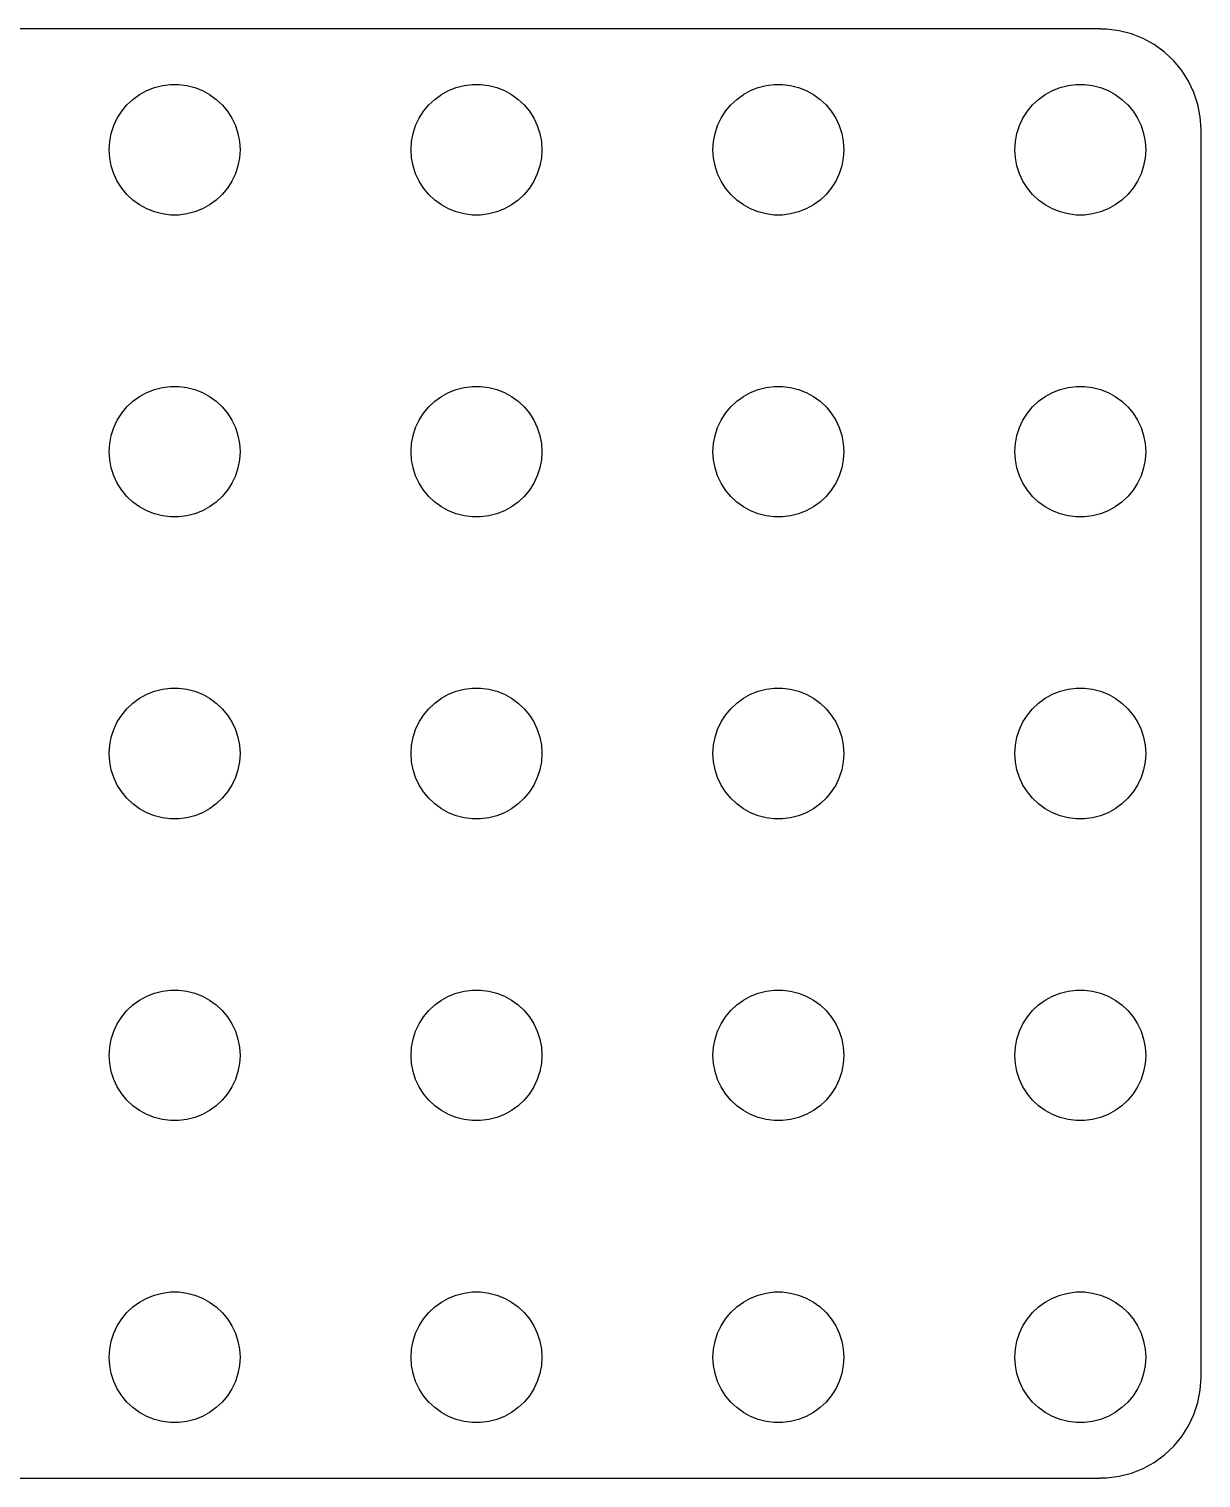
# Model space of a CAD drawing. Header units: metres. Extents: x 9 to 231, y 9 to 81.
# Drawn here: x 172.8 to 231, y 9 to 81 of the extents above; entities that cross this region are included whole.
import ezdxf

# ---------------------------------------------------------------- set-up
doc = ezdxf.new("R2010")
doc.units = ezdxf.units.M

msp = doc.modelspace()

# ---------------------------------------------------------------- linework, layer by layer
for p, q in [((226, 81), (14, 81)), ((226, 80.9901), (226, 81)), ((226.314, 80.9901), (226, 80.9901)), ((226.937, 80.9114), (226.314, 80.9901)), ((227.545, 80.7553), (226.937, 80.9114)), ((228.129, 80.5241), (227.545, 80.7553)), ((228.679, 80.2216), (228.129, 80.5241)), ((229.187, 79.8526), (228.679, 80.2216)), ((229.645, 79.4227), (229.187, 79.8526)), ((230.045, 78.9389), (229.645, 79.4227)), ((230.382, 78.4088), (230.045, 78.9389)), ((178.259, 77.7441), (178.616, 77.9407)), ((178.616, 77.9407), (178.996, 78.0909)), ((178.996, 78.0909), (179.391, 78.1924)), ((179.391, 78.1924), (179.796, 78.2436)), ((179.796, 78.2436), (180.204, 78.2436)), ((180.204, 78.2436), (180.609, 78.1924)), ((180.609, 78.1924), (181.004, 78.0909)), ((181.004, 78.0909), (181.384, 77.9407)), ((181.384, 77.9407), (181.741, 77.7441)), ((193.259, 77.7441), (193.616, 77.9407)), ((193.616, 77.9407), (193.996, 78.0909)), ((193.996, 78.0909), (194.391, 78.1924)), ((194.391, 78.1924), (194.796, 78.2436)), ((194.796, 78.2436), (195.204, 78.2436)), ((195.204, 78.2436), (195.609, 78.1924)), ((195.609, 78.1924), (196.004, 78.0909)), ((196.004, 78.0909), (196.384, 77.9407)), ((196.384, 77.9407), (196.741, 77.7441)), ((208.259, 77.7441), (208.616, 77.9407)), ((208.616, 77.9407), (208.996, 78.0909)), ((208.996, 78.0909), (209.391, 78.1924)), ((209.391, 78.1924), (209.796, 78.2436)), ((209.796, 78.2436), (210.204, 78.2436)), ((210.204, 78.2436), (210.609, 78.1924)), ((210.609, 78.1924), (211.004, 78.0909)), ((211.004, 78.0909), (211.384, 77.9407)), ((211.384, 77.9407), (211.741, 77.7441)), ((223.259, 77.7441), (223.616, 77.9407)), ((223.616, 77.9407), (223.996, 78.0909)), ((223.996, 78.0909), (224.391, 78.1924)), ((224.391, 78.1924), (224.796, 78.2436)), ((224.796, 78.2436), (225.204, 78.2436)), ((225.204, 78.2436), (225.609, 78.1924)), ((225.609, 78.1924), (226.004, 78.0909)), ((226.004, 78.0909), (226.384, 77.9407)), ((226.384, 77.9407), (226.741, 77.7441)), ((230.649, 77.8406), (230.382, 78.4088)), ((230.843, 77.2434), (230.649, 77.8406)), ((177.371, 76.9103), (177.631, 77.2248)), ((177.631, 77.2248), (177.928, 77.5042)), ((177.928, 77.5042), (178.259, 77.7441)), ((181.741, 77.7441), (182.072, 77.5042)), ((182.072, 77.5042), (182.369, 77.2248)), ((182.369, 77.2248), (182.629, 76.9103)), ((192.371, 76.9103), (192.631, 77.2248)), ((192.631, 77.2248), (192.928, 77.5042)), ((192.928, 77.5042), (193.259, 77.7441)), ((196.741, 77.7441), (197.072, 77.5042)), ((197.072, 77.5042), (197.369, 77.2248)), ((197.369, 77.2248), (197.629, 76.9103)), ((207.371, 76.9103), (207.631, 77.2248)), ((207.631, 77.2248), (207.928, 77.5042)), ((207.928, 77.5042), (208.259, 77.7441)), ((211.741, 77.7441), (212.072, 77.5042)), ((212.072, 77.5042), (212.369, 77.2248)), ((212.369, 77.2248), (212.629, 76.9103)), ((222.371, 76.9103), (222.631, 77.2248)), ((222.631, 77.2248), (222.928, 77.5042)), ((222.928, 77.5042), (223.259, 77.7441)), ((226.741, 77.7441), (227.072, 77.5042)), ((227.072, 77.5042), (227.369, 77.2248)), ((227.369, 77.2248), (227.629, 76.9103)), ((230.961, 76.6267), (230.843, 77.2434)), ((176.978, 76.1964), (177.152, 76.5657)), ((177.152, 76.5657), (177.371, 76.9103)), ((182.629, 76.9103), (182.848, 76.5657)), ((182.848, 76.5657), (183.022, 76.1964)), ((191.978, 76.1964), (192.152, 76.5657)), ((192.152, 76.5657), (192.371, 76.9103)), ((197.629, 76.9103), (197.848, 76.5657)), ((197.848, 76.5657), (198.022, 76.1964)), ((206.978, 76.1964), (207.152, 76.5657)), ((207.152, 76.5657), (207.371, 76.9103)), ((212.629, 76.9103), (212.848, 76.5657)), ((212.848, 76.5657), (213.022, 76.1964)), ((221.978, 76.1964), (222.152, 76.5657)), ((222.152, 76.5657), (222.371, 76.9103)), ((227.629, 76.9103), (227.848, 76.5657)), ((227.848, 76.5657), (228.022, 76.1964)), ((231, 76), (230.961, 76.6267)), ((176.776, 75.4073), (176.852, 75.8082)), ((176.852, 75.8082), (176.978, 76.1964)), ((183.022, 76.1964), (183.148, 75.8082)), ((183.148, 75.8082), (183.224, 75.4073)), ((191.776, 75.4073), (191.852, 75.8082)), ((191.852, 75.8082), (191.978, 76.1964)), ((198.022, 76.1964), (198.148, 75.8082)), ((198.148, 75.8082), (198.224, 75.4073)), ((206.776, 75.4073), (206.852, 75.8082)), ((206.852, 75.8082), (206.978, 76.1964)), ((213.022, 76.1964), (213.148, 75.8082)), ((213.148, 75.8082), (213.224, 75.4073)), ((221.776, 75.4073), (221.852, 75.8082)), ((221.852, 75.8082), (221.978, 76.1964)), ((228.022, 76.1964), (228.148, 75.8082)), ((228.148, 75.8082), (228.224, 75.4073)), ((231, 14), (231, 76)), ((176.75, 75), (176.776, 75.4073)), ((176.776, 74.5927), (176.75, 75)), ((183.224, 75.4073), (183.25, 75)), ((183.25, 75), (183.224, 74.5927)), ((191.75, 75), (191.776, 75.4073)), ((191.776, 74.5927), (191.75, 75)), ((198.224, 75.4073), (198.25, 75)), ((198.25, 75), (198.224, 74.5927)), ((206.75, 75), (206.776, 75.4073)), ((206.776, 74.5927), (206.75, 75)), ((213.224, 75.4073), (213.25, 75)), ((213.25, 75), (213.224, 74.5927)), ((221.75, 75), (221.776, 75.4073)), ((221.776, 74.5927), (221.75, 75)), ((228.224, 75.4073), (228.25, 75)), ((228.25, 75), (228.224, 74.5927)), ((176.852, 74.1918), (176.776, 74.5927)), ((176.978, 73.8036), (176.852, 74.1918)), ((183.148, 74.1918), (183.022, 73.8036)), ((183.224, 74.5927), (183.148, 74.1918)), ((191.852, 74.1918), (191.776, 74.5927)), ((191.978, 73.8036), (191.852, 74.1918)), ((198.148, 74.1918), (198.022, 73.8036)), ((198.224, 74.5927), (198.148, 74.1918)), ((206.852, 74.1918), (206.776, 74.5927)), ((206.978, 73.8036), (206.852, 74.1918)), ((213.148, 74.1918), (213.022, 73.8036)), ((213.224, 74.5927), (213.148, 74.1918)), ((221.852, 74.1918), (221.776, 74.5927)), ((221.978, 73.8036), (221.852, 74.1918)), ((228.148, 74.1918), (228.022, 73.8036)), ((228.224, 74.5927), (228.148, 74.1918)), ((177.152, 73.4343), (176.978, 73.8036)), ((183.022, 73.8036), (182.848, 73.4343)), ((192.152, 73.4343), (191.978, 73.8036)), ((198.022, 73.8036), (197.848, 73.4343)), ((207.152, 73.4343), (206.978, 73.8036)), ((213.022, 73.8036), (212.848, 73.4343)), ((222.152, 73.4343), (221.978, 73.8036)), ((228.022, 73.8036), (227.848, 73.4343)), ((177.371, 73.0897), (177.152, 73.4343)), ((177.631, 72.7752), (177.371, 73.0897)), ((177.928, 72.4958), (177.631, 72.7752)), ((182.369, 72.7752), (182.072, 72.4958)), ((182.629, 73.0897), (182.369, 72.7752)), ((182.848, 73.4343), (182.629, 73.0897)), ((192.371, 73.0897), (192.152, 73.4343)), ((192.631, 72.7752), (192.371, 73.0897)), ((192.928, 72.4958), (192.631, 72.7752)), ((197.369, 72.7752), (197.072, 72.4958)), ((197.629, 73.0897), (197.369, 72.7752)), ((197.848, 73.4343), (197.629, 73.0897)), ((207.371, 73.0897), (207.152, 73.4343)), ((207.631, 72.7752), (207.371, 73.0897)), ((207.928, 72.4958), (207.631, 72.7752)), ((212.369, 72.7752), (212.072, 72.4958)), ((212.629, 73.0897), (212.369, 72.7752)), ((212.848, 73.4343), (212.629, 73.0897)), ((222.371, 73.0897), (222.152, 73.4343)), ((222.631, 72.7752), (222.371, 73.0897)), ((222.928, 72.4958), (222.631, 72.7752)), ((227.369, 72.7752), (227.072, 72.4958)), ((227.629, 73.0897), (227.369, 72.7752)), ((227.848, 73.4343), (227.629, 73.0897)), ((178.259, 72.2559), (177.928, 72.4958)), ((178.616, 72.0593), (178.259, 72.2559)), ((178.996, 71.9091), (178.616, 72.0593)), ((181.384, 72.0593), (181.004, 71.9091)), ((181.741, 72.2559), (181.384, 72.0593)), ((182.072, 72.4958), (181.741, 72.2559)), ((193.259, 72.2559), (192.928, 72.4958)), ((193.616, 72.0593), (193.259, 72.2559)), ((193.996, 71.9091), (193.616, 72.0593)), ((196.384, 72.0593), (196.004, 71.9091)), ((196.741, 72.2559), (196.384, 72.0593)), ((197.072, 72.4958), (196.741, 72.2559)), ((208.259, 72.2559), (207.928, 72.4958)), ((208.616, 72.0593), (208.259, 72.2559)), ((208.996, 71.9091), (208.616, 72.0593)), ((211.384, 72.0593), (211.004, 71.9091)), ((211.741, 72.2559), (211.384, 72.0593)), ((212.072, 72.4958), (211.741, 72.2559)), ((223.259, 72.2559), (222.928, 72.4958)), ((223.616, 72.0593), (223.259, 72.2559)), ((223.996, 71.9091), (223.616, 72.0593)), ((226.384, 72.0593), (226.004, 71.9091)), ((226.741, 72.2559), (226.384, 72.0593)), ((227.072, 72.4958), (226.741, 72.2559)), ((179.391, 71.8076), (178.996, 71.9091)), ((179.796, 71.7564), (179.391, 71.8076)), ((180.204, 71.7564), (179.796, 71.7564)), ((180.609, 71.8076), (180.204, 71.7564)), ((181.004, 71.9091), (180.609, 71.8076)), ((194.391, 71.8076), (193.996, 71.9091)), ((194.796, 71.7564), (194.391, 71.8076)), ((195.204, 71.7564), (194.796, 71.7564)), ((195.609, 71.8076), (195.204, 71.7564)), ((196.004, 71.9091), (195.609, 71.8076)), ((209.391, 71.8076), (208.996, 71.9091)), ((209.796, 71.7564), (209.391, 71.8076)), ((210.204, 71.7564), (209.796, 71.7564)), ((210.609, 71.8076), (210.204, 71.7564)), ((211.004, 71.9091), (210.609, 71.8076)), ((224.391, 71.8076), (223.996, 71.9091)), ((224.796, 71.7564), (224.391, 71.8076)), ((225.204, 71.7564), (224.796, 71.7564)), ((225.609, 71.8076), (225.204, 71.7564)), ((226.004, 71.9091), (225.609, 71.8076)), ((177.928, 62.5042), (178.259, 62.7441)), ((178.259, 62.7441), (178.616, 62.9407)), ((178.616, 62.9407), (178.996, 63.0909)), ((178.996, 63.0909), (179.391, 63.1924)), ((179.391, 63.1924), (179.796, 63.2436)), ((179.796, 63.2436), (180.204, 63.2436)), ((180.204, 63.2436), (180.609, 63.1924)), ((180.609, 63.1924), (181.004, 63.0909)), ((181.004, 63.0909), (181.384, 62.9407)), ((181.384, 62.9407), (181.741, 62.7441)), ((181.741, 62.7441), (182.072, 62.5042)), ((192.928, 62.5042), (193.259, 62.7441)), ((193.259, 62.7441), (193.616, 62.9407)), ((193.616, 62.9407), (193.996, 63.0909)), ((193.996, 63.0909), (194.391, 63.1924)), ((194.391, 63.1924), (194.796, 63.2436)), ((194.796, 63.2436), (195.204, 63.2436)), ((195.204, 63.2436), (195.609, 63.1924)), ((195.609, 63.1924), (196.004, 63.0909)), ((196.004, 63.0909), (196.384, 62.9407)), ((196.384, 62.9407), (196.741, 62.7441)), ((196.741, 62.7441), (197.072, 62.5042)), ((207.928, 62.5042), (208.259, 62.7441)), ((208.259, 62.7441), (208.616, 62.9407)), ((208.616, 62.9407), (208.996, 63.0909)), ((208.996, 63.0909), (209.391, 63.1924)), ((209.391, 63.1924), (209.796, 63.2436)), ((209.796, 63.2436), (210.204, 63.2436)), ((210.204, 63.2436), (210.609, 63.1924)), ((210.609, 63.1924), (211.004, 63.0909)), ((211.004, 63.0909), (211.384, 62.9407)), ((211.384, 62.9407), (211.741, 62.7441)), ((211.741, 62.7441), (212.072, 62.5042)), ((222.928, 62.5042), (223.259, 62.7441)), ((223.259, 62.7441), (223.616, 62.9407)), ((223.616, 62.9407), (223.996, 63.0909)), ((223.996, 63.0909), (224.391, 63.1924)), ((224.391, 63.1924), (224.796, 63.2436)), ((224.796, 63.2436), (225.204, 63.2436)), ((225.204, 63.2436), (225.609, 63.1924)), ((225.609, 63.1924), (226.004, 63.0909)), ((226.004, 63.0909), (226.384, 62.9407)), ((226.384, 62.9407), (226.741, 62.7441)), ((226.741, 62.7441), (227.072, 62.5042)), ((177.371, 61.9103), (177.631, 62.2248)), ((177.631, 62.2248), (177.928, 62.5042)), ((182.072, 62.5042), (182.369, 62.2248)), ((182.369, 62.2248), (182.629, 61.9103)), ((192.371, 61.9103), (192.631, 62.2248)), ((192.631, 62.2248), (192.928, 62.5042)), ((197.072, 62.5042), (197.369, 62.2248)), ((197.369, 62.2248), (197.629, 61.9103)), ((207.371, 61.9103), (207.631, 62.2248)), ((207.631, 62.2248), (207.928, 62.5042)), ((212.072, 62.5042), (212.369, 62.2248)), ((212.369, 62.2248), (212.629, 61.9103)), ((222.371, 61.9103), (222.631, 62.2248)), ((222.631, 62.2248), (222.928, 62.5042)), ((227.072, 62.5042), (227.369, 62.2248)), ((227.369, 62.2248), (227.629, 61.9103)), ((176.978, 61.1964), (177.152, 61.5657)), ((177.152, 61.5657), (177.371, 61.9103)), ((182.629, 61.9103), (182.848, 61.5657)), ((182.848, 61.5657), (183.022, 61.1964)), ((191.978, 61.1964), (192.152, 61.5657)), ((192.152, 61.5657), (192.371, 61.9103)), ((197.629, 61.9103), (197.848, 61.5657)), ((197.848, 61.5657), (198.022, 61.1964)), ((206.978, 61.1964), (207.152, 61.5657)), ((207.152, 61.5657), (207.371, 61.9103)), ((212.629, 61.9103), (212.848, 61.5657)), ((212.848, 61.5657), (213.022, 61.1964)), ((221.978, 61.1964), (222.152, 61.5657)), ((222.152, 61.5657), (222.371, 61.9103)), ((227.629, 61.9103), (227.848, 61.5657)), ((227.848, 61.5657), (228.022, 61.1964)), ((176.776, 60.4073), (176.852, 60.8082)), ((176.852, 60.8082), (176.978, 61.1964)), ((183.022, 61.1964), (183.148, 60.8082)), ((183.148, 60.8082), (183.224, 60.4073)), ((191.776, 60.4073), (191.852, 60.8082)), ((191.852, 60.8082), (191.978, 61.1964)), ((198.022, 61.1964), (198.148, 60.8082)), ((198.148, 60.8082), (198.224, 60.4073)), ((206.776, 60.4073), (206.852, 60.8082)), ((206.852, 60.8082), (206.978, 61.1964)), ((213.022, 61.1964), (213.148, 60.8082)), ((213.148, 60.8082), (213.224, 60.4073)), ((221.776, 60.4073), (221.852, 60.8082)), ((221.852, 60.8082), (221.978, 61.1964)), ((228.022, 61.1964), (228.148, 60.8082)), ((228.148, 60.8082), (228.224, 60.4073)), ((176.75, 60), (176.776, 60.4073)), ((176.776, 59.5927), (176.75, 60)), ((183.224, 60.4073), (183.25, 60)), ((183.25, 60), (183.224, 59.5927)), ((191.75, 60), (191.776, 60.4073)), ((191.776, 59.5927), (191.75, 60)), ((198.224, 60.4073), (198.25, 60)), ((198.25, 60), (198.224, 59.5927)), ((206.75, 60), (206.776, 60.4073)), ((206.776, 59.5927), (206.75, 60)), ((213.224, 60.4073), (213.25, 60)), ((213.25, 60), (213.224, 59.5927)), ((221.75, 60), (221.776, 60.4073)), ((221.776, 59.5927), (221.75, 60)), ((228.224, 60.4073), (228.25, 60)), ((228.25, 60), (228.224, 59.5927)), ((176.852, 59.1918), (176.776, 59.5927)), ((176.978, 58.8036), (176.852, 59.1918)), ((183.148, 59.1918), (183.022, 58.8036)), ((183.224, 59.5927), (183.148, 59.1918)), ((191.852, 59.1918), (191.776, 59.5927)), ((191.978, 58.8036), (191.852, 59.1918)), ((198.148, 59.1918), (198.022, 58.8036)), ((198.224, 59.5927), (198.148, 59.1918)), ((206.852, 59.1918), (206.776, 59.5927)), ((206.978, 58.8036), (206.852, 59.1918)), ((213.148, 59.1918), (213.022, 58.8036)), ((213.224, 59.5927), (213.148, 59.1918)), ((221.852, 59.1918), (221.776, 59.5927)), ((221.978, 58.8036), (221.852, 59.1918)), ((228.148, 59.1918), (228.022, 58.8036)), ((228.224, 59.5927), (228.148, 59.1918)), ((177.152, 58.4343), (176.978, 58.8036)), ((177.371, 58.0897), (177.152, 58.4343)), ((182.848, 58.4343), (182.629, 58.0897)), ((183.022, 58.8036), (182.848, 58.4343)), ((192.152, 58.4343), (191.978, 58.8036)), ((192.371, 58.0897), (192.152, 58.4343)), ((197.848, 58.4343), (197.629, 58.0897)), ((198.022, 58.8036), (197.848, 58.4343)), ((207.152, 58.4343), (206.978, 58.8036)), ((207.371, 58.0897), (207.152, 58.4343)), ((212.848, 58.4343), (212.629, 58.0897)), ((213.022, 58.8036), (212.848, 58.4343)), ((222.152, 58.4343), (221.978, 58.8036)), ((222.371, 58.0897), (222.152, 58.4343)), ((227.848, 58.4343), (227.629, 58.0897)), ((228.022, 58.8036), (227.848, 58.4343)), ((177.631, 57.7752), (177.371, 58.0897)), ((177.928, 57.4958), (177.631, 57.7752)), ((182.369, 57.7752), (182.072, 57.4958)), ((182.629, 58.0897), (182.369, 57.7752)), ((192.631, 57.7752), (192.371, 58.0897)), ((192.928, 57.4958), (192.631, 57.7752)), ((197.369, 57.7752), (197.072, 57.4958)), ((197.629, 58.0897), (197.369, 57.7752)), ((207.631, 57.7752), (207.371, 58.0897)), ((207.928, 57.4958), (207.631, 57.7752)), ((212.369, 57.7752), (212.072, 57.4958)), ((212.629, 58.0897), (212.369, 57.7752)), ((222.631, 57.7752), (222.371, 58.0897)), ((222.928, 57.4958), (222.631, 57.7752)), ((227.369, 57.7752), (227.072, 57.4958)), ((227.629, 58.0897), (227.369, 57.7752)), ((178.259, 57.2559), (177.928, 57.4958)), ((178.616, 57.0593), (178.259, 57.2559)), ((178.996, 56.9091), (178.616, 57.0593)), ((179.391, 56.8076), (178.996, 56.9091)), ((181.004, 56.9091), (180.609, 56.8076)), ((181.384, 57.0593), (181.004, 56.9091)), ((181.741, 57.2559), (181.384, 57.0593)), ((182.072, 57.4958), (181.741, 57.2559)), ((193.259, 57.2559), (192.928, 57.4958)), ((193.616, 57.0593), (193.259, 57.2559)), ((193.996, 56.9091), (193.616, 57.0593)), ((194.391, 56.8076), (193.996, 56.9091)), ((196.004, 56.9091), (195.609, 56.8076)), ((196.384, 57.0593), (196.004, 56.9091)), ((196.741, 57.2559), (196.384, 57.0593)), ((197.072, 57.4958), (196.741, 57.2559)), ((208.259, 57.2559), (207.928, 57.4958)), ((208.616, 57.0593), (208.259, 57.2559)), ((208.996, 56.9091), (208.616, 57.0593)), ((209.391, 56.8076), (208.996, 56.9091)), ((211.004, 56.9091), (210.609, 56.8076)), ((211.384, 57.0593), (211.004, 56.9091)), ((211.741, 57.2559), (211.384, 57.0593)), ((212.072, 57.4958), (211.741, 57.2559)), ((223.259, 57.2559), (222.928, 57.4958)), ((223.616, 57.0593), (223.259, 57.2559)), ((223.996, 56.9091), (223.616, 57.0593)), ((224.391, 56.8076), (223.996, 56.9091)), ((226.004, 56.9091), (225.609, 56.8076)), ((226.384, 57.0593), (226.004, 56.9091)), ((226.741, 57.2559), (226.384, 57.0593)), ((227.072, 57.4958), (226.741, 57.2559)), ((179.796, 56.7564), (179.391, 56.8076)), ((180.204, 56.7564), (179.796, 56.7564)), ((180.609, 56.8076), (180.204, 56.7564)), ((194.796, 56.7564), (194.391, 56.8076)), ((195.204, 56.7564), (194.796, 56.7564)), ((195.609, 56.8076), (195.204, 56.7564)), ((209.796, 56.7564), (209.391, 56.8076)), ((210.204, 56.7564), (209.796, 56.7564)), ((210.609, 56.8076), (210.204, 56.7564)), ((224.796, 56.7564), (224.391, 56.8076)), ((225.204, 56.7564), (224.796, 56.7564)), ((225.609, 56.8076), (225.204, 56.7564)), ((179.391, 48.1924), (179.796, 48.2436)), ((179.796, 48.2436), (180.204, 48.2436)), ((180.204, 48.2436), (180.609, 48.1924)), ((194.391, 48.1924), (194.796, 48.2436)), ((194.796, 48.2436), (195.204, 48.2436)), ((195.204, 48.2436), (195.609, 48.1924)), ((209.391, 48.1924), (209.796, 48.2436)), ((209.796, 48.2436), (210.204, 48.2436)), ((210.204, 48.2436), (210.609, 48.1924)), ((224.391, 48.1924), (224.796, 48.2436)), ((224.796, 48.2436), (225.204, 48.2436)), ((225.204, 48.2436), (225.609, 48.1924)), ((177.928, 47.5042), (178.259, 47.7441)), ((178.259, 47.7441), (178.616, 47.9407)), ((178.616, 47.9407), (178.996, 48.0909)), ((178.996, 48.0909), (179.391, 48.1924)), ((180.609, 48.1924), (181.004, 48.0909)), ((181.004, 48.0909), (181.384, 47.9407)), ((181.384, 47.9407), (181.741, 47.7441)), ((181.741, 47.7441), (182.072, 47.5042)), ((192.928, 47.5042), (193.259, 47.7441)), ((193.259, 47.7441), (193.616, 47.9407)), ((193.616, 47.9407), (193.996, 48.0909)), ((193.996, 48.0909), (194.391, 48.1924)), ((195.609, 48.1924), (196.004, 48.0909)), ((196.004, 48.0909), (196.384, 47.9407)), ((196.384, 47.9407), (196.741, 47.7441)), ((196.741, 47.7441), (197.072, 47.5042)), ((207.928, 47.5042), (208.259, 47.7441)), ((208.259, 47.7441), (208.616, 47.9407)), ((208.616, 47.9407), (208.996, 48.0909)), ((208.996, 48.0909), (209.391, 48.1924)), ((210.609, 48.1924), (211.004, 48.0909)), ((211.004, 48.0909), (211.384, 47.9407)), ((211.384, 47.9407), (211.741, 47.7441)), ((211.741, 47.7441), (212.072, 47.5042)), ((222.928, 47.5042), (223.259, 47.7441)), ((223.259, 47.7441), (223.616, 47.9407)), ((223.616, 47.9407), (223.996, 48.0909)), ((223.996, 48.0909), (224.391, 48.1924)), ((225.609, 48.1924), (226.004, 48.0909)), ((226.004, 48.0909), (226.384, 47.9407)), ((226.384, 47.9407), (226.741, 47.7441)), ((226.741, 47.7441), (227.072, 47.5042)), ((177.152, 46.5657), (177.371, 46.9103)), ((177.371, 46.9103), (177.631, 47.2248)), ((177.631, 47.2248), (177.928, 47.5042)), ((182.072, 47.5042), (182.369, 47.2248)), ((182.369, 47.2248), (182.629, 46.9103)), ((182.629, 46.9103), (182.848, 46.5657)), ((192.152, 46.5657), (192.371, 46.9103)), ((192.371, 46.9103), (192.631, 47.2248)), ((192.631, 47.2248), (192.928, 47.5042)), ((197.072, 47.5042), (197.369, 47.2248)), ((197.369, 47.2248), (197.629, 46.9103)), ((197.629, 46.9103), (197.848, 46.5657)), ((207.152, 46.5657), (207.371, 46.9103)), ((207.371, 46.9103), (207.631, 47.2248)), ((207.631, 47.2248), (207.928, 47.5042)), ((212.072, 47.5042), (212.369, 47.2248)), ((212.369, 47.2248), (212.629, 46.9103)), ((212.629, 46.9103), (212.848, 46.5657)), ((222.152, 46.5657), (222.371, 46.9103)), ((222.371, 46.9103), (222.631, 47.2248)), ((222.631, 47.2248), (222.928, 47.5042)), ((227.072, 47.5042), (227.369, 47.2248)), ((227.369, 47.2248), (227.629, 46.9103)), ((227.629, 46.9103), (227.848, 46.5657)), ((176.852, 45.8082), (176.978, 46.1964)), ((176.978, 46.1964), (177.152, 46.5657)), ((182.848, 46.5657), (183.022, 46.1964)), ((183.022, 46.1964), (183.148, 45.8082)), ((191.852, 45.8082), (191.978, 46.1964)), ((191.978, 46.1964), (192.152, 46.5657)), ((197.848, 46.5657), (198.022, 46.1964)), ((198.022, 46.1964), (198.148, 45.8082)), ((206.852, 45.8082), (206.978, 46.1964)), ((206.978, 46.1964), (207.152, 46.5657)), ((212.848, 46.5657), (213.022, 46.1964)), ((213.022, 46.1964), (213.148, 45.8082)), ((221.852, 45.8082), (221.978, 46.1964)), ((221.978, 46.1964), (222.152, 46.5657)), ((227.848, 46.5657), (228.022, 46.1964)), ((228.022, 46.1964), (228.148, 45.8082)), ((176.75, 45), (176.776, 45.4073)), ((176.776, 45.4073), (176.852, 45.8082)), ((183.148, 45.8082), (183.224, 45.4073)), ((183.224, 45.4073), (183.25, 45)), ((191.75, 45), (191.776, 45.4073)), ((191.776, 45.4073), (191.852, 45.8082)), ((198.148, 45.8082), (198.224, 45.4073)), ((198.224, 45.4073), (198.25, 45)), ((206.75, 45), (206.776, 45.4073)), ((206.776, 45.4073), (206.852, 45.8082)), ((213.148, 45.8082), (213.224, 45.4073)), ((213.224, 45.4073), (213.25, 45)), ((221.75, 45), (221.776, 45.4073)), ((221.776, 45.4073), (221.852, 45.8082)), ((228.148, 45.8082), (228.224, 45.4073)), ((228.224, 45.4073), (228.25, 45)), ((176.776, 44.5927), (176.75, 45)), ((183.25, 45), (183.224, 44.5927)), ((191.776, 44.5927), (191.75, 45)), ((198.25, 45), (198.224, 44.5927)), ((206.776, 44.5927), (206.75, 45)), ((213.25, 45), (213.224, 44.5927)), ((221.776, 44.5927), (221.75, 45)), ((228.25, 45), (228.224, 44.5927)), ((176.852, 44.1918), (176.776, 44.5927)), ((176.978, 43.8036), (176.852, 44.1918)), ((183.148, 44.1918), (183.022, 43.8036)), ((183.224, 44.5927), (183.148, 44.1918)), ((191.852, 44.1918), (191.776, 44.5927)), ((191.978, 43.8036), (191.852, 44.1918)), ((198.148, 44.1918), (198.022, 43.8036)), ((198.224, 44.5927), (198.148, 44.1918)), ((206.852, 44.1918), (206.776, 44.5927)), ((206.978, 43.8036), (206.852, 44.1918)), ((213.148, 44.1918), (213.022, 43.8036)), ((213.224, 44.5927), (213.148, 44.1918)), ((221.852, 44.1918), (221.776, 44.5927)), ((221.978, 43.8036), (221.852, 44.1918)), ((228.148, 44.1918), (228.022, 43.8036)), ((228.224, 44.5927), (228.148, 44.1918)), ((177.152, 43.4343), (176.978, 43.8036)), ((177.371, 43.0897), (177.152, 43.4343)), ((182.848, 43.4343), (182.629, 43.0897)), ((183.022, 43.8036), (182.848, 43.4343)), ((192.152, 43.4343), (191.978, 43.8036)), ((192.371, 43.0897), (192.152, 43.4343)), ((197.848, 43.4343), (197.629, 43.0897)), ((198.022, 43.8036), (197.848, 43.4343)), ((207.152, 43.4343), (206.978, 43.8036)), ((207.371, 43.0897), (207.152, 43.4343)), ((212.848, 43.4343), (212.629, 43.0897)), ((213.022, 43.8036), (212.848, 43.4343)), ((222.152, 43.4343), (221.978, 43.8036)), ((222.371, 43.0897), (222.152, 43.4343)), ((227.848, 43.4343), (227.629, 43.0897)), ((228.022, 43.8036), (227.848, 43.4343)), ((177.631, 42.7752), (177.371, 43.0897)), ((177.928, 42.4958), (177.631, 42.7752)), ((178.259, 42.2559), (177.928, 42.4958)), ((182.072, 42.4958), (181.741, 42.2559)), ((182.369, 42.7752), (182.072, 42.4958)), ((182.629, 43.0897), (182.369, 42.7752)), ((192.631, 42.7752), (192.371, 43.0897)), ((192.928, 42.4958), (192.631, 42.7752)), ((193.259, 42.2559), (192.928, 42.4958)), ((197.072, 42.4958), (196.741, 42.2559)), ((197.369, 42.7752), (197.072, 42.4958)), ((197.629, 43.0897), (197.369, 42.7752)), ((207.631, 42.7752), (207.371, 43.0897)), ((207.928, 42.4958), (207.631, 42.7752)), ((208.259, 42.2559), (207.928, 42.4958)), ((212.072, 42.4958), (211.741, 42.2559)), ((212.369, 42.7752), (212.072, 42.4958)), ((212.629, 43.0897), (212.369, 42.7752)), ((222.631, 42.7752), (222.371, 43.0897)), ((222.928, 42.4958), (222.631, 42.7752)), ((223.259, 42.2559), (222.928, 42.4958)), ((227.072, 42.4958), (226.741, 42.2559)), ((227.369, 42.7752), (227.072, 42.4958)), ((227.629, 43.0897), (227.369, 42.7752)), ((178.616, 42.0593), (178.259, 42.2559)), ((178.996, 41.9091), (178.616, 42.0593)), ((179.391, 41.8076), (178.996, 41.9091)), ((179.796, 41.7564), (179.391, 41.8076)), ((180.609, 41.8076), (180.204, 41.7564)), ((181.004, 41.9091), (180.609, 41.8076)), ((181.384, 42.0593), (181.004, 41.9091)), ((181.741, 42.2559), (181.384, 42.0593)), ((193.616, 42.0593), (193.259, 42.2559)), ((193.996, 41.9091), (193.616, 42.0593)), ((194.391, 41.8076), (193.996, 41.9091)), ((194.796, 41.7564), (194.391, 41.8076)), ((195.609, 41.8076), (195.204, 41.7564)), ((196.004, 41.9091), (195.609, 41.8076)), ((196.384, 42.0593), (196.004, 41.9091)), ((196.741, 42.2559), (196.384, 42.0593)), ((208.616, 42.0593), (208.259, 42.2559)), ((208.996, 41.9091), (208.616, 42.0593)), ((209.391, 41.8076), (208.996, 41.9091)), ((209.796, 41.7564), (209.391, 41.8076)), ((210.609, 41.8076), (210.204, 41.7564)), ((211.004, 41.9091), (210.609, 41.8076)), ((211.384, 42.0593), (211.004, 41.9091)), ((211.741, 42.2559), (211.384, 42.0593)), ((223.616, 42.0593), (223.259, 42.2559)), ((223.996, 41.9091), (223.616, 42.0593)), ((224.391, 41.8076), (223.996, 41.9091)), ((224.796, 41.7564), (224.391, 41.8076)), ((225.609, 41.8076), (225.204, 41.7564)), ((226.004, 41.9091), (225.609, 41.8076)), ((226.384, 42.0593), (226.004, 41.9091)), ((226.741, 42.2559), (226.384, 42.0593)), ((180.204, 41.7564), (179.796, 41.7564)), ((195.204, 41.7564), (194.796, 41.7564)), ((210.204, 41.7564), (209.796, 41.7564)), ((225.204, 41.7564), (224.796, 41.7564)), ((178.996, 33.0909), (179.391, 33.1924)), ((179.391, 33.1924), (179.796, 33.2436)), ((179.796, 33.2436), (180.204, 33.2436)), ((180.204, 33.2436), (180.609, 33.1924)), ((180.609, 33.1924), (181.004, 33.0909)), ((193.996, 33.0909), (194.391, 33.1924)), ((194.391, 33.1924), (194.796, 33.2436)), ((194.796, 33.2436), (195.204, 33.2436)), ((195.204, 33.2436), (195.609, 33.1924)), ((195.609, 33.1924), (196.004, 33.0909)), ((208.996, 33.0909), (209.391, 33.1924)), ((209.391, 33.1924), (209.796, 33.2436)), ((209.796, 33.2436), (210.204, 33.2436)), ((210.204, 33.2436), (210.609, 33.1924)), ((210.609, 33.1924), (211.004, 33.0909)), ((223.996, 33.0909), (224.391, 33.1924)), ((224.391, 33.1924), (224.796, 33.2436)), ((224.796, 33.2436), (225.204, 33.2436)), ((225.204, 33.2436), (225.609, 33.1924)), ((225.609, 33.1924), (226.004, 33.0909)), ((177.631, 32.2248), (177.928, 32.5042)), ((177.928, 32.5042), (178.259, 32.7441)), ((178.259, 32.7441), (178.616, 32.9407)), ((178.616, 32.9407), (178.996, 33.0909)), ((181.004, 33.0909), (181.384, 32.9407)), ((181.384, 32.9407), (181.741, 32.7441)), ((181.741, 32.7441), (182.072, 32.5042)), ((182.072, 32.5042), (182.369, 32.2248)), ((192.631, 32.2248), (192.928, 32.5042)), ((192.928, 32.5042), (193.259, 32.7441)), ((193.259, 32.7441), (193.616, 32.9407)), ((193.616, 32.9407), (193.996, 33.0909)), ((196.004, 33.0909), (196.384, 32.9407)), ((196.384, 32.9407), (196.741, 32.7441)), ((196.741, 32.7441), (197.072, 32.5042)), ((197.072, 32.5042), (197.369, 32.2248)), ((207.631, 32.2248), (207.928, 32.5042)), ((207.928, 32.5042), (208.259, 32.7441)), ((208.259, 32.7441), (208.616, 32.9407)), ((208.616, 32.9407), (208.996, 33.0909)), ((211.004, 33.0909), (211.384, 32.9407)), ((211.384, 32.9407), (211.741, 32.7441)), ((211.741, 32.7441), (212.072, 32.5042)), ((212.072, 32.5042), (212.369, 32.2248)), ((222.631, 32.2248), (222.928, 32.5042)), ((222.928, 32.5042), (223.259, 32.7441)), ((223.259, 32.7441), (223.616, 32.9407)), ((223.616, 32.9407), (223.996, 33.0909)), ((226.004, 33.0909), (226.384, 32.9407)), ((226.384, 32.9407), (226.741, 32.7441)), ((226.741, 32.7441), (227.072, 32.5042)), ((227.072, 32.5042), (227.369, 32.2248)), ((177.152, 31.5657), (177.371, 31.9103)), ((177.371, 31.9103), (177.631, 32.2248)), ((182.369, 32.2248), (182.629, 31.9103)), ((182.629, 31.9103), (182.848, 31.5657)), ((192.152, 31.5657), (192.371, 31.9103)), ((192.371, 31.9103), (192.631, 32.2248)), ((197.369, 32.2248), (197.629, 31.9103)), ((197.629, 31.9103), (197.848, 31.5657)), ((207.152, 31.5657), (207.371, 31.9103)), ((207.371, 31.9103), (207.631, 32.2248)), ((212.369, 32.2248), (212.629, 31.9103)), ((212.629, 31.9103), (212.848, 31.5657)), ((222.152, 31.5657), (222.371, 31.9103)), ((222.371, 31.9103), (222.631, 32.2248)), ((227.369, 32.2248), (227.629, 31.9103)), ((227.629, 31.9103), (227.848, 31.5657)), ((176.852, 30.8082), (176.978, 31.1964)), ((176.978, 31.1964), (177.152, 31.5657)), ((182.848, 31.5657), (183.022, 31.1964)), ((183.022, 31.1964), (183.148, 30.8082)), ((191.852, 30.8082), (191.978, 31.1964)), ((191.978, 31.1964), (192.152, 31.5657)), ((197.848, 31.5657), (198.022, 31.1964)), ((198.022, 31.1964), (198.148, 30.8082)), ((206.852, 30.8082), (206.978, 31.1964)), ((206.978, 31.1964), (207.152, 31.5657)), ((212.848, 31.5657), (213.022, 31.1964)), ((213.022, 31.1964), (213.148, 30.8082)), ((221.852, 30.8082), (221.978, 31.1964)), ((221.978, 31.1964), (222.152, 31.5657)), ((227.848, 31.5657), (228.022, 31.1964)), ((228.022, 31.1964), (228.148, 30.8082)), ((176.75, 30), (176.776, 30.4073)), ((176.776, 30.4073), (176.852, 30.8082)), ((183.148, 30.8082), (183.224, 30.4073)), ((183.224, 30.4073), (183.25, 30)), ((191.75, 30), (191.776, 30.4073)), ((191.776, 30.4073), (191.852, 30.8082)), ((198.148, 30.8082), (198.224, 30.4073)), ((198.224, 30.4073), (198.25, 30)), ((206.75, 30), (206.776, 30.4073)), ((206.776, 30.4073), (206.852, 30.8082)), ((213.148, 30.8082), (213.224, 30.4073)), ((213.224, 30.4073), (213.25, 30)), ((221.75, 30), (221.776, 30.4073)), ((221.776, 30.4073), (221.852, 30.8082)), ((228.148, 30.8082), (228.224, 30.4073)), ((228.224, 30.4073), (228.25, 30)), ((176.776, 29.5927), (176.75, 30)), ((176.852, 29.1918), (176.776, 29.5927)), ((183.224, 29.5927), (183.148, 29.1918)), ((183.25, 30), (183.224, 29.5927)), ((191.776, 29.5927), (191.75, 30)), ((191.852, 29.1918), (191.776, 29.5927)), ((198.224, 29.5927), (198.148, 29.1918)), ((198.25, 30), (198.224, 29.5927)), ((206.776, 29.5927), (206.75, 30)), ((206.852, 29.1918), (206.776, 29.5927)), ((213.224, 29.5927), (213.148, 29.1918)), ((213.25, 30), (213.224, 29.5927)), ((221.776, 29.5927), (221.75, 30)), ((221.852, 29.1918), (221.776, 29.5927)), ((228.224, 29.5927), (228.148, 29.1918)), ((228.25, 30), (228.224, 29.5927)), ((176.978, 28.8036), (176.852, 29.1918)), ((177.152, 28.4343), (176.978, 28.8036)), ((183.022, 28.8036), (182.848, 28.4343)), ((183.148, 29.1918), (183.022, 28.8036)), ((191.978, 28.8036), (191.852, 29.1918)), ((192.152, 28.4343), (191.978, 28.8036)), ((198.022, 28.8036), (197.848, 28.4343)), ((198.148, 29.1918), (198.022, 28.8036)), ((206.978, 28.8036), (206.852, 29.1918)), ((207.152, 28.4343), (206.978, 28.8036)), ((213.022, 28.8036), (212.848, 28.4343)), ((213.148, 29.1918), (213.022, 28.8036)), ((221.978, 28.8036), (221.852, 29.1918)), ((222.152, 28.4343), (221.978, 28.8036)), ((228.022, 28.8036), (227.848, 28.4343)), ((228.148, 29.1918), (228.022, 28.8036)), ((177.371, 28.0897), (177.152, 28.4343)), ((177.631, 27.7752), (177.371, 28.0897)), ((182.629, 28.0897), (182.369, 27.7752)), ((182.848, 28.4343), (182.629, 28.0897)), ((192.371, 28.0897), (192.152, 28.4343)), ((192.631, 27.7752), (192.371, 28.0897)), ((197.629, 28.0897), (197.369, 27.7752)), ((197.848, 28.4343), (197.629, 28.0897)), ((207.371, 28.0897), (207.152, 28.4343)), ((207.631, 27.7752), (207.371, 28.0897)), ((212.629, 28.0897), (212.369, 27.7752)), ((212.848, 28.4343), (212.629, 28.0897)), ((222.371, 28.0897), (222.152, 28.4343)), ((222.631, 27.7752), (222.371, 28.0897)), ((227.629, 28.0897), (227.369, 27.7752)), ((227.848, 28.4343), (227.629, 28.0897)), ((177.928, 27.4958), (177.631, 27.7752)), ((178.259, 27.2559), (177.928, 27.4958)), ((182.072, 27.4958), (181.741, 27.2559)), ((182.369, 27.7752), (182.072, 27.4958)), ((192.928, 27.4958), (192.631, 27.7752)), ((193.259, 27.2559), (192.928, 27.4958)), ((197.072, 27.4958), (196.741, 27.2559)), ((197.369, 27.7752), (197.072, 27.4958)), ((207.928, 27.4958), (207.631, 27.7752)), ((208.259, 27.2559), (207.928, 27.4958)), ((212.072, 27.4958), (211.741, 27.2559)), ((212.369, 27.7752), (212.072, 27.4958)), ((222.928, 27.4958), (222.631, 27.7752)), ((223.259, 27.2559), (222.928, 27.4958)), ((227.072, 27.4958), (226.741, 27.2559)), ((227.369, 27.7752), (227.072, 27.4958)), ((178.616, 27.0593), (178.259, 27.2559)), ((178.996, 26.9091), (178.616, 27.0593)), ((179.391, 26.8076), (178.996, 26.9091)), ((179.796, 26.7564), (179.391, 26.8076)), ((180.204, 26.7564), (179.796, 26.7564)), ((180.609, 26.8076), (180.204, 26.7564)), ((181.004, 26.9091), (180.609, 26.8076)), ((181.384, 27.0593), (181.004, 26.9091)), ((181.741, 27.2559), (181.384, 27.0593)), ((193.616, 27.0593), (193.259, 27.2559)), ((193.996, 26.9091), (193.616, 27.0593)), ((194.391, 26.8076), (193.996, 26.9091)), ((194.796, 26.7564), (194.391, 26.8076)), ((195.204, 26.7564), (194.796, 26.7564)), ((195.609, 26.8076), (195.204, 26.7564)), ((196.004, 26.9091), (195.609, 26.8076)), ((196.384, 27.0593), (196.004, 26.9091)), ((196.741, 27.2559), (196.384, 27.0593)), ((208.616, 27.0593), (208.259, 27.2559)), ((208.996, 26.9091), (208.616, 27.0593)), ((209.391, 26.8076), (208.996, 26.9091)), ((209.796, 26.7564), (209.391, 26.8076)), ((210.204, 26.7564), (209.796, 26.7564)), ((210.609, 26.8076), (210.204, 26.7564)), ((211.004, 26.9091), (210.609, 26.8076)), ((211.384, 27.0593), (211.004, 26.9091)), ((211.741, 27.2559), (211.384, 27.0593)), ((223.616, 27.0593), (223.259, 27.2559)), ((223.996, 26.9091), (223.616, 27.0593)), ((224.391, 26.8076), (223.996, 26.9091)), ((224.796, 26.7564), (224.391, 26.8076)), ((225.204, 26.7564), (224.796, 26.7564)), ((225.609, 26.8076), (225.204, 26.7564)), ((226.004, 26.9091), (225.609, 26.8076)), ((226.384, 27.0593), (226.004, 26.9091)), ((226.741, 27.2559), (226.384, 27.0593)), ((178.616, 17.9407), (178.996, 18.0909)), ((178.996, 18.0909), (179.391, 18.1924)), ((179.391, 18.1924), (179.796, 18.2436)), ((179.796, 18.2436), (180.204, 18.2436)), ((180.204, 18.2436), (180.609, 18.1924)), ((180.609, 18.1924), (181.004, 18.0909)), ((181.004, 18.0909), (181.384, 17.9407)), ((193.616, 17.9407), (193.996, 18.0909)), ((193.996, 18.0909), (194.391, 18.1924)), ((194.391, 18.1924), (194.796, 18.2436)), ((194.796, 18.2436), (195.204, 18.2436)), ((195.204, 18.2436), (195.609, 18.1924)), ((195.609, 18.1924), (196.004, 18.0909)), ((196.004, 18.0909), (196.384, 17.9407)), ((208.616, 17.9407), (208.996, 18.0909)), ((208.996, 18.0909), (209.391, 18.1924)), ((209.391, 18.1924), (209.796, 18.2436)), ((209.796, 18.2436), (210.204, 18.2436)), ((210.204, 18.2436), (210.609, 18.1924)), ((210.609, 18.1924), (211.004, 18.0909)), ((211.004, 18.0909), (211.384, 17.9407)), ((223.616, 17.9407), (223.996, 18.0909)), ((223.996, 18.0909), (224.391, 18.1924)), ((224.391, 18.1924), (224.796, 18.2436)), ((224.796, 18.2436), (225.204, 18.2436)), ((225.204, 18.2436), (225.609, 18.1924)), ((225.609, 18.1924), (226.004, 18.0909)), ((226.004, 18.0909), (226.384, 17.9407)), ((177.631, 17.2248), (177.928, 17.5042)), ((177.928, 17.5042), (178.259, 17.7441)), ((178.259, 17.7441), (178.616, 17.9407)), ((181.384, 17.9407), (181.741, 17.7441)), ((181.741, 17.7441), (182.072, 17.5042)), ((182.072, 17.5042), (182.369, 17.2248)), ((192.631, 17.2248), (192.928, 17.5042)), ((192.928, 17.5042), (193.259, 17.7441)), ((193.259, 17.7441), (193.616, 17.9407)), ((196.384, 17.9407), (196.741, 17.7441)), ((196.741, 17.7441), (197.072, 17.5042)), ((197.072, 17.5042), (197.369, 17.2248)), ((207.631, 17.2248), (207.928, 17.5042)), ((207.928, 17.5042), (208.259, 17.7441)), ((208.259, 17.7441), (208.616, 17.9407)), ((211.384, 17.9407), (211.741, 17.7441)), ((211.741, 17.7441), (212.072, 17.5042)), ((212.072, 17.5042), (212.369, 17.2248)), ((222.631, 17.2248), (222.928, 17.5042)), ((222.928, 17.5042), (223.259, 17.7441)), ((223.259, 17.7441), (223.616, 17.9407)), ((226.384, 17.9407), (226.741, 17.7441)), ((226.741, 17.7441), (227.072, 17.5042)), ((227.072, 17.5042), (227.369, 17.2248)), ((176.978, 16.1964), (177.152, 16.5657)), ((177.152, 16.5657), (177.371, 16.9103)), ((177.371, 16.9103), (177.631, 17.2248)), ((182.369, 17.2248), (182.629, 16.9103)), ((182.629, 16.9103), (182.848, 16.5657)), ((182.848, 16.5657), (183.022, 16.1964)), ((191.978, 16.1964), (192.152, 16.5657)), ((192.152, 16.5657), (192.371, 16.9103)), ((192.371, 16.9103), (192.631, 17.2248)), ((197.369, 17.2248), (197.629, 16.9103)), ((197.629, 16.9103), (197.848, 16.5657)), ((197.848, 16.5657), (198.022, 16.1964)), ((206.978, 16.1964), (207.152, 16.5657)), ((207.152, 16.5657), (207.371, 16.9103)), ((207.371, 16.9103), (207.631, 17.2248)), ((212.369, 17.2248), (212.629, 16.9103)), ((212.629, 16.9103), (212.848, 16.5657)), ((212.848, 16.5657), (213.022, 16.1964)), ((221.978, 16.1964), (222.152, 16.5657)), ((222.152, 16.5657), (222.371, 16.9103)), ((222.371, 16.9103), (222.631, 17.2248)), ((227.369, 17.2248), (227.629, 16.9103)), ((227.629, 16.9103), (227.848, 16.5657)), ((227.848, 16.5657), (228.022, 16.1964)), ((176.852, 15.8082), (176.978, 16.1964)), ((183.022, 16.1964), (183.148, 15.8082)), ((191.852, 15.8082), (191.978, 16.1964)), ((198.022, 16.1964), (198.148, 15.8082)), ((206.852, 15.8082), (206.978, 16.1964)), ((213.022, 16.1964), (213.148, 15.8082)), ((221.852, 15.8082), (221.978, 16.1964)), ((228.022, 16.1964), (228.148, 15.8082)), ((176.75, 15), (176.776, 15.4073)), ((176.776, 15.4073), (176.852, 15.8082)), ((183.148, 15.8082), (183.224, 15.4073)), ((183.224, 15.4073), (183.25, 15)), ((191.75, 15), (191.776, 15.4073)), ((191.776, 15.4073), (191.852, 15.8082)), ((198.148, 15.8082), (198.224, 15.4073)), ((198.224, 15.4073), (198.25, 15)), ((206.75, 15), (206.776, 15.4073)), ((206.776, 15.4073), (206.852, 15.8082)), ((213.148, 15.8082), (213.224, 15.4073)), ((213.224, 15.4073), (213.25, 15)), ((221.75, 15), (221.776, 15.4073)), ((221.776, 15.4073), (221.852, 15.8082)), ((228.148, 15.8082), (228.224, 15.4073)), ((228.224, 15.4073), (228.25, 15)), ((176.776, 14.5927), (176.75, 15)), ((176.852, 14.1918), (176.776, 14.5927)), ((183.224, 14.5927), (183.148, 14.1918)), ((183.25, 15), (183.224, 14.5927)), ((191.776, 14.5927), (191.75, 15)), ((191.852, 14.1918), (191.776, 14.5927)), ((198.224, 14.5927), (198.148, 14.1918)), ((198.25, 15), (198.224, 14.5927)), ((206.776, 14.5927), (206.75, 15)), ((206.852, 14.1918), (206.776, 14.5927)), ((213.224, 14.5927), (213.148, 14.1918)), ((213.25, 15), (213.224, 14.5927)), ((221.776, 14.5927), (221.75, 15)), ((221.852, 14.1918), (221.776, 14.5927)), ((228.224, 14.5927), (228.148, 14.1918)), ((228.25, 15), (228.224, 14.5927)), ((176.978, 13.8036), (176.852, 14.1918)), ((177.152, 13.4343), (176.978, 13.8036)), ((183.022, 13.8036), (182.848, 13.4343)), ((183.148, 14.1918), (183.022, 13.8036)), ((191.978, 13.8036), (191.852, 14.1918)), ((192.152, 13.4343), (191.978, 13.8036)), ((198.022, 13.8036), (197.848, 13.4343)), ((198.148, 14.1918), (198.022, 13.8036)), ((206.978, 13.8036), (206.852, 14.1918)), ((207.152, 13.4343), (206.978, 13.8036)), ((213.022, 13.8036), (212.848, 13.4343)), ((213.148, 14.1918), (213.022, 13.8036)), ((221.978, 13.8036), (221.852, 14.1918)), ((222.152, 13.4343), (221.978, 13.8036)), ((228.022, 13.8036), (227.848, 13.4343)), ((228.148, 14.1918), (228.022, 13.8036)), ((230.961, 13.3733), (231, 14)), ((177.371, 13.0897), (177.152, 13.4343)), ((177.631, 12.7752), (177.371, 13.0897)), ((182.629, 13.0897), (182.369, 12.7752)), ((182.848, 13.4343), (182.629, 13.0897)), ((192.371, 13.0897), (192.152, 13.4343)), ((192.631, 12.7752), (192.371, 13.0897)), ((197.629, 13.0897), (197.369, 12.7752)), ((197.848, 13.4343), (197.629, 13.0897)), ((207.371, 13.0897), (207.152, 13.4343)), ((207.631, 12.7752), (207.371, 13.0897)), ((212.629, 13.0897), (212.369, 12.7752)), ((212.848, 13.4343), (212.629, 13.0897)), ((222.371, 13.0897), (222.152, 13.4343)), ((222.631, 12.7752), (222.371, 13.0897)), ((227.629, 13.0897), (227.369, 12.7752)), ((227.848, 13.4343), (227.629, 13.0897)), ((230.843, 12.7565), (230.961, 13.3733)), ((177.928, 12.4958), (177.631, 12.7752)), ((178.259, 12.2559), (177.928, 12.4958)), ((178.616, 12.0593), (178.259, 12.2559)), ((181.741, 12.2559), (181.384, 12.0593)), ((182.072, 12.4958), (181.741, 12.2559)), ((182.369, 12.7752), (182.072, 12.4958)), ((192.928, 12.4958), (192.631, 12.7752)), ((193.259, 12.2559), (192.928, 12.4958)), ((193.616, 12.0593), (193.259, 12.2559)), ((196.741, 12.2559), (196.384, 12.0593)), ((197.072, 12.4958), (196.741, 12.2559)), ((197.369, 12.7752), (197.072, 12.4958)), ((207.928, 12.4958), (207.631, 12.7752)), ((208.259, 12.2559), (207.928, 12.4958)), ((208.616, 12.0593), (208.259, 12.2559)), ((211.741, 12.2559), (211.384, 12.0593)), ((212.072, 12.4958), (211.741, 12.2559)), ((212.369, 12.7752), (212.072, 12.4958)), ((222.928, 12.4958), (222.631, 12.7752)), ((223.259, 12.2559), (222.928, 12.4958)), ((223.616, 12.0593), (223.259, 12.2559)), ((226.741, 12.2559), (226.384, 12.0593)), ((227.072, 12.4958), (226.741, 12.2559)), ((227.369, 12.7752), (227.072, 12.4958)), ((230.649, 12.1594), (230.843, 12.7565)), ((178.996, 11.9091), (178.616, 12.0593)), ((179.391, 11.8076), (178.996, 11.9091)), ((179.796, 11.7564), (179.391, 11.8076)), ((180.204, 11.7564), (179.796, 11.7564)), ((180.609, 11.8076), (180.204, 11.7564)), ((181.004, 11.9091), (180.609, 11.8076)), ((181.384, 12.0593), (181.004, 11.9091)), ((193.996, 11.9091), (193.616, 12.0593)), ((194.391, 11.8076), (193.996, 11.9091)), ((194.796, 11.7564), (194.391, 11.8076)), ((195.204, 11.7564), (194.796, 11.7564)), ((195.609, 11.8076), (195.204, 11.7564)), ((196.004, 11.9091), (195.609, 11.8076)), ((196.384, 12.0593), (196.004, 11.9091)), ((208.996, 11.9091), (208.616, 12.0593)), ((209.391, 11.8076), (208.996, 11.9091)), ((209.796, 11.7564), (209.391, 11.8076)), ((210.204, 11.7564), (209.796, 11.7564)), ((210.609, 11.8076), (210.204, 11.7564)), ((211.004, 11.9091), (210.609, 11.8076)), ((211.384, 12.0593), (211.004, 11.9091)), ((223.996, 11.9091), (223.616, 12.0593)), ((224.391, 11.8076), (223.996, 11.9091)), ((224.796, 11.7564), (224.391, 11.8076)), ((225.204, 11.7564), (224.796, 11.7564)), ((225.609, 11.8076), (225.204, 11.7564)), ((226.004, 11.9091), (225.609, 11.8076)), ((226.384, 12.0593), (226.004, 11.9091)), ((230.045, 11.0611), (230.382, 11.5912)), ((230.382, 11.5912), (230.649, 12.1594)), ((229.645, 10.5773), (230.045, 11.0611)), ((228.679, 9.7783), (229.187, 10.1474)), ((229.187, 10.1474), (229.645, 10.5773)), ((227.545, 9.2447), (228.129, 9.4759)), ((228.129, 9.4759), (228.679, 9.7783)), ((14, 9), (226, 9)), ((226, 9.0099), (226.314, 9.0099)), ((226, 9), (226, 9.0099)), ((226.314, 9.0099), (226.937, 9.0886)), ((226.937, 9.0886), (227.545, 9.2447))]:
    msp.add_line(p, q)

doc.saveas('drawing.dxf')
